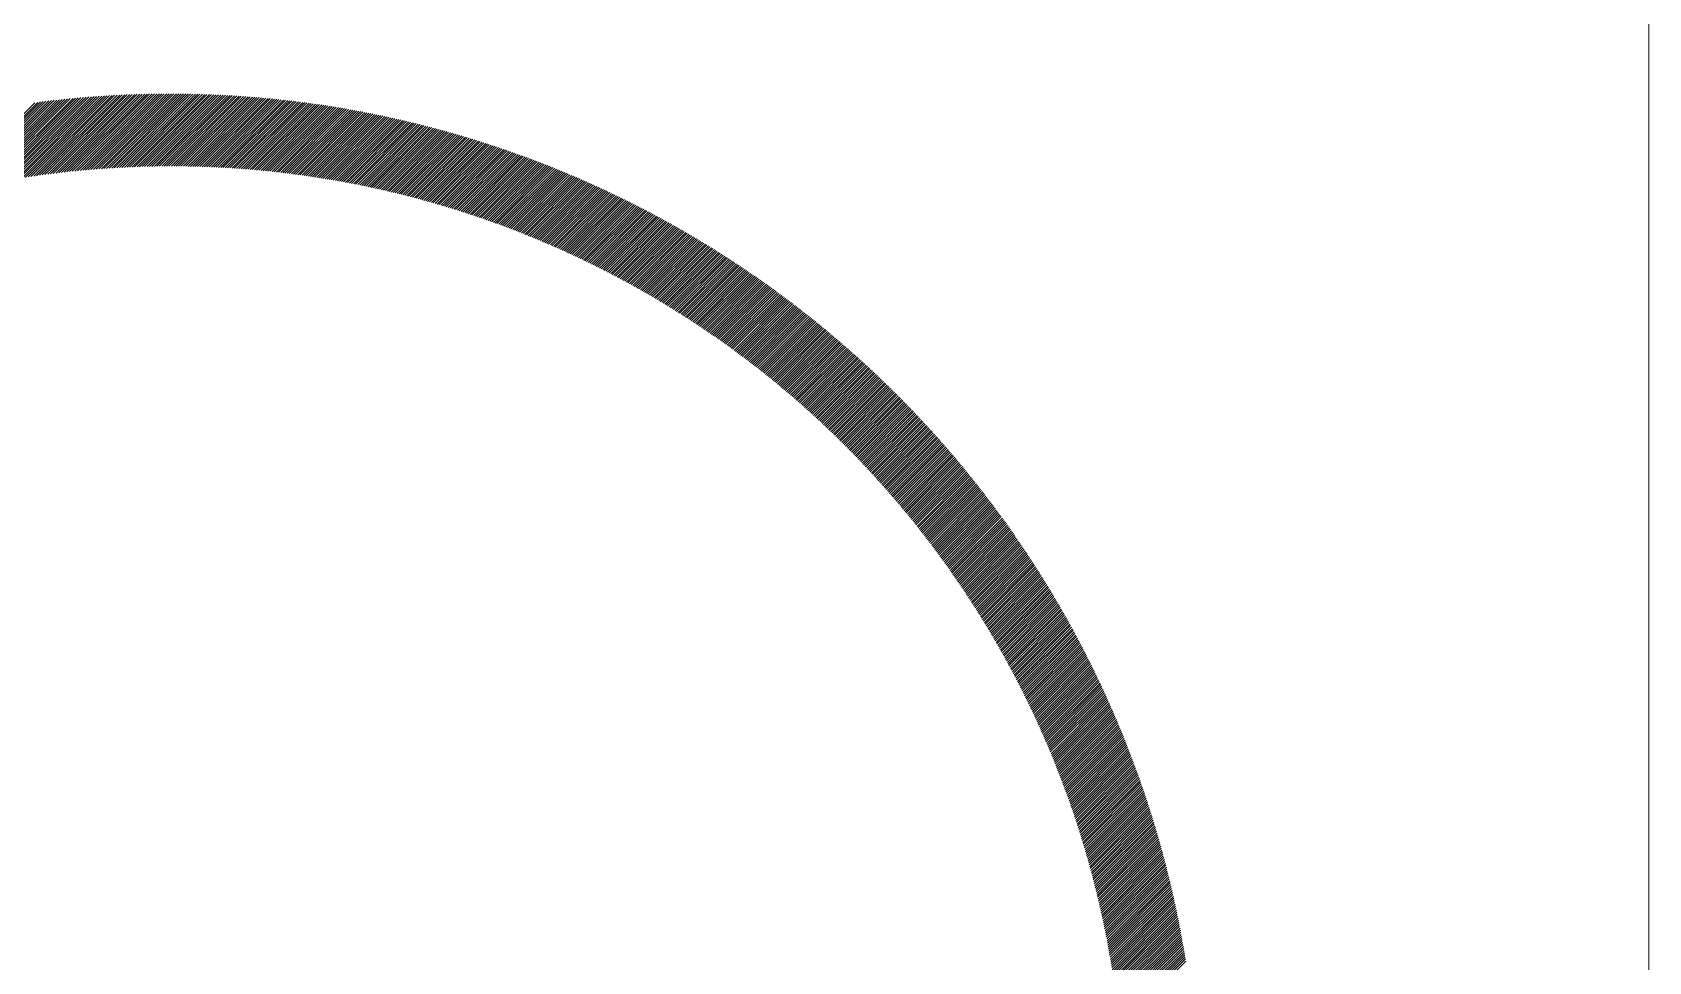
# Model space of a CAD drawing. Header units: inches. Extents: x -49881 to 95347, y -45374 to 27845.
# Drawn here: x 93874 to 94840, y 3030 to 3585 of the extents above; entities that cross this region are included whole.
import ezdxf

# ---------------------------------------------------------------- set-up
doc = ezdxf.new("R2010")
doc.units = ezdxf.units.IN
doc.header["$MEASUREMENT"] = 0
doc.layers.add('Layer 1', color=7, linetype='Continuous')
doc.layers.add('ONDOCS', color=7, linetype='Continuous', lineweight=0)

# ---------------------------------------------------------------- blocks, each defined once
blk = doc.blocks.new('Template Zicom')
at = {"layer": 'Layer 1', "color": 0, "lineweight": 5}
for points in [[(12.953, 759.249), (1079.14, 759.249), (1079.14, 12.953), (12.953, 12.953), (12.953, 759.249)], [(1079.14, 12.953), (1079.14, 301.618)]]:
    blk.add_lwpolyline(points, dxfattribs=at)
at = {"layer": 'ONDOCS', "color": 7, "linetype": 'Continuous', "lineweight": 0, "ltscale": 100}
for p, q in [((1054.737, 155.269), (1055.947, 156.479)), ((1054.779, 155.274), (1055.985, 156.481)), ((1054.821, 155.279), (1056.023, 156.482)), ((1054.862, 155.284), (1056.062, 156.483)), ((1054.904, 155.289), (1056.099, 156.484)), ((1054.946, 155.294), (1056.137, 156.486)), ((1054.987, 155.298), (1056.175, 156.486)), ((1055.028, 155.303), (1056.213, 156.487)), ((1055.069, 155.307), (1056.25, 156.488)), ((1055.11, 155.312), (1056.288, 156.489)), ((1055.151, 155.316), (1056.325, 156.489)), ((1055.192, 155.32), (1056.363, 156.49)), ((1055.233, 155.323), (1056.4, 156.49)), ((1055.273, 155.327), (1056.437, 156.491)), ((1055.314, 155.331), (1056.474, 156.491)), ((1055.354, 155.334), (1056.511, 156.491)), ((1055.394, 155.337), (1056.548, 156.491)), ((1055.434, 155.341), (1056.585, 156.491)), ((1055.474, 155.344), (1056.621, 156.491)), ((1055.513, 155.347), (1056.658, 156.491)), ((1055.553, 155.35), (1056.694, 156.491)), ((1055.593, 155.352), (1056.731, 156.49)), ((1055.632, 155.355), (1056.767, 156.49)), ((1055.671, 155.357), (1056.803, 156.489)), ((1055.71, 155.36), (1056.84, 156.489)), ((1055.75, 155.362), (1056.876, 156.488)), ((1055.788, 155.364), (1056.912, 156.487)), ((1055.827, 155.366), (1056.948, 156.487)), ((1055.866, 155.368), (1056.984, 156.486)), ((1055.905, 155.37), (1057.019, 156.485)), ((1055.943, 155.372), (1057.055, 156.484)), ((1055.982, 155.373), (1057.091, 156.482)), ((1056.02, 155.375), (1057.126, 156.481)), ((1056.058, 155.376), (1057.162, 156.48)), ((1056.096, 155.378), (1057.197, 156.479)), ((1053.11, 154.967), (1054.499, 156.355)), ((1053.159, 154.978), (1054.541, 156.36)), ((1053.207, 154.99), (1054.583, 156.366)), ((1053.255, 155.001), (1054.625, 156.371)), ((1053.303, 155.013), (1054.667, 156.376)), ((1053.351, 155.024), (1054.709, 156.381)), ((1053.399, 155.034), (1054.751, 156.386)), ((1053.446, 155.045), (1054.792, 156.391)), ((1053.493, 155.055), (1054.834, 156.396)), ((1053.54, 155.065), (1054.875, 156.4)), ((1053.587, 155.075), (1054.916, 156.405)), ((1053.633, 155.085), (1054.957, 156.409)), ((1053.679, 155.094), (1054.998, 156.413)), ((1053.725, 155.103), (1055.039, 156.417)), ((1053.771, 155.113), (1055.08, 156.421)), ((1053.817, 155.121), (1055.12, 156.425)), ((1053.862, 155.13), (1055.161, 156.428)), ((1053.908, 155.139), (1055.201, 156.432)), ((1053.953, 155.147), (1055.241, 156.435)), ((1053.998, 155.155), (1055.281, 156.439)), ((1054.043, 155.163), (1055.321, 156.442)), ((1054.087, 155.171), (1055.361, 156.445)), ((1054.132, 155.179), (1055.401, 156.448)), ((1054.176, 155.186), (1055.441, 156.451)), ((1054.22, 155.193), (1055.48, 156.454)), ((1054.264, 155.201), (1055.52, 156.457)), ((1054.308, 155.208), (1055.559, 156.459)), ((1054.351, 155.214), (1055.598, 156.462)), ((1054.395, 155.221), (1055.638, 156.464)), ((1054.438, 155.228), (1055.677, 156.466)), ((1054.481, 155.234), (1055.716, 156.468)), ((1054.524, 155.24), (1055.754, 156.47)), ((1054.567, 155.246), (1055.793, 156.472)), ((1054.61, 155.252), (1055.832, 156.474)), ((1054.652, 155.258), (1055.87, 156.476)), ((1054.694, 155.263), (1055.909, 156.478)), ((1056.134, 155.379), (1057.232, 156.477)), ((1056.172, 155.38), (1057.268, 156.476)), ((1056.21, 155.381), (1057.303, 156.474)), ((1056.248, 155.382), (1057.338, 156.472)), ((1056.285, 155.383), (1057.373, 156.47)), ((1056.323, 155.383), (1057.408, 156.469)), ((1056.36, 155.384), (1057.443, 156.467)), ((1056.397, 155.384), (1057.478, 156.465)), ((1056.434, 155.385), (1057.512, 156.463)), ((1056.472, 155.385), (1057.547, 156.46)), ((1056.509, 155.385), (1057.581, 156.458)), ((1056.545, 155.386), (1057.616, 156.456)), ((1056.582, 155.386), (1057.65, 156.454)), ((1056.619, 155.386), (1057.685, 156.451)), ((1056.656, 155.385), (1057.719, 156.449)), ((1056.692, 155.385), (1057.753, 156.446)), ((1056.729, 155.385), (1057.787, 156.444)), ((1056.765, 155.384), (1057.822, 156.441)), ((1056.801, 155.384), (1057.856, 156.438)), ((1056.837, 155.383), (1057.889, 156.435)), ((1056.874, 155.383), (1057.923, 156.432)), ((1056.91, 155.382), (1057.957, 156.429)), ((1056.945, 155.381), (1057.991, 156.426)), ((1056.981, 155.38), (1058.025, 156.423)), ((1057.017, 155.379), (1058.058, 156.42)), ((1057.053, 155.378), (1058.092, 156.417)), ((1057.088, 155.377), (1058.125, 156.413)), ((1057.124, 155.375), (1058.159, 156.41)), ((1057.159, 155.374), (1058.192, 156.407)), ((1057.195, 155.372), (1058.225, 156.403)), ((1057.23, 155.371), (1058.258, 156.4)), ((1057.265, 155.369), (1058.292, 156.396)), ((1057.3, 155.368), (1058.325, 156.392)), ((1057.335, 155.366), (1058.358, 156.388)), ((1057.37, 155.364), (1058.391, 156.385)), ((1057.405, 155.362), (1058.424, 156.381)), ((1057.44, 155.36), (1058.456, 156.377)), ((1057.474, 155.358), (1058.489, 156.373)), ((1057.509, 155.356), (1058.522, 156.369)), ((1057.543, 155.353), (1058.554, 156.365)), ((1057.578, 155.351), (1058.587, 156.36)), ((1057.612, 155.349), (1058.62, 156.356)), ((1057.646, 155.346), (1058.652, 156.352)), ((1057.681, 155.344), (1058.684, 156.347)), ((1057.715, 155.341), (1058.717, 156.343)), ((1057.749, 155.338), (1058.749, 156.338)), ((1057.783, 155.335), (1058.781, 156.334)), ((1057.817, 155.333), (1058.813, 156.329)), ((1057.851, 155.33), (1058.846, 156.325)), ((1057.884, 155.327), (1058.878, 156.32)), ((1057.918, 155.324), (1058.91, 156.315)), ((1057.952, 155.32), (1058.942, 156.31)), ((1057.985, 155.317), (1058.973, 156.305)), ((1058.019, 155.314), (1059.005, 156.3)), ((1058.052, 155.311), (1059.037, 156.295)), ((1058.086, 155.307), (1059.069, 156.29)), ((1058.119, 155.304), (1059.1, 156.285)), ((1058.152, 155.3), (1059.132, 156.28)), ((1058.185, 155.296), (1059.163, 156.275)), ((1058.218, 155.293), (1059.195, 156.269)), ((1058.251, 155.289), (1059.226, 156.264)), ((1058.284, 155.285), (1059.258, 156.259)), ((1058.317, 155.281), (1059.289, 156.253)), ((1058.35, 155.277), (1059.32, 156.247)), ((1058.383, 155.273), (1059.351, 156.242)), ((1058.415, 155.269), (1059.383, 156.236)), ((1058.448, 155.265), (1059.414, 156.231)), ((1058.48, 155.261), (1059.445, 156.225)), ((1058.513, 155.256), (1059.476, 156.219)), ((1058.545, 155.252), (1059.506, 156.213)), ((1058.578, 155.247), (1059.537, 156.207)), ((1058.61, 155.243), (1059.568, 156.201)), ((1058.642, 155.238), (1059.599, 156.195)), ((1058.674, 155.234), (1059.63, 156.189)), ((1058.706, 155.229), (1059.66, 156.183)), ((1058.738, 155.224), (1059.691, 156.177)), ((1058.77, 155.219), (1059.721, 156.171)), ((1058.802, 155.214), (1059.752, 156.164)), ((1058.834, 155.209), (1059.782, 156.158)), ((1058.866, 155.204), (1059.813, 156.152)), ((1058.897, 155.199), (1059.843, 156.145)), ((1058.929, 155.194), (1059.873, 156.139)), ((1058.961, 155.189), (1059.904, 156.132)), ((1058.992, 155.184), (1059.934, 156.125)), ((1059.024, 155.178), (1059.964, 156.119)), ((1059.055, 155.173), (1059.994, 156.112)), ((1059.086, 155.168), (1060.024, 156.105)), ((1059.118, 155.162), (1060.054, 156.099)), ((1059.149, 155.156), (1060.084, 156.092)), ((1059.18, 155.151), (1060.114, 156.085)), ((1059.211, 155.145), (1060.144, 156.078)), ((1059.242, 155.139), (1060.173, 156.071)), ((1059.273, 155.134), (1060.203, 156.064)), ((1059.304, 155.128), (1060.233, 156.057)), ((1059.335, 155.122), (1060.262, 156.049)), ((1059.366, 155.116), (1060.292, 156.042)), ((1059.396, 155.11), (1060.322, 156.035)), ((1059.427, 155.104), (1060.351, 156.028)), ((1059.458, 155.098), (1060.381, 156.02)), ((1059.488, 155.091), (1060.41, 156.013)), ((1059.519, 155.085), (1060.439, 156.006)), ((1059.549, 155.079), (1060.469, 155.998)), ((1059.58, 155.072), (1060.498, 155.991)), ((1059.61, 155.066), (1060.527, 155.983)), ((1059.64, 155.059), (1060.556, 155.975)), ((1059.67, 155.053), (1060.585, 155.968)), ((1059.701, 155.046), (1060.614, 155.96)), ((1059.731, 155.04), (1060.643, 155.952)), ((1059.761, 155.033), (1060.672, 155.944)), ((1059.791, 155.026), (1060.701, 155.936)), ((1059.821, 155.019), (1060.73, 155.929)), ((1059.851, 155.012), (1060.759, 155.921)), ((1059.881, 155.005), (1060.788, 155.913)), ((1059.91, 154.999), (1060.816, 155.904)), ((1059.94, 154.991), (1060.845, 155.896)), ((1059.97, 154.984), (1060.874, 155.888)), ((1059.999, 154.977), (1060.902, 155.88)), ((1060.029, 154.97), (1060.931, 155.872)), ((1060.059, 154.963), (1060.959, 155.864)), ((1060.088, 154.956), (1060.988, 155.855)), ((1060.118, 154.948), (1061.016, 155.847)), ((1060.147, 154.941), (1061.045, 155.838)), ((1060.176, 154.933), (1061.073, 155.83)), ((1060.205, 154.926), (1061.101, 155.821)), ((1060.235, 154.918), (1061.129, 155.813)), ((1060.264, 154.911), (1061.158, 155.804)), ((1060.293, 154.903), (1061.186, 155.796)), ((1060.322, 154.895), (1061.214, 155.787)), ((1060.351, 154.887), (1061.242, 155.778)), ((1060.38, 154.88), (1061.27, 155.769)), ((1060.409, 154.872), (1061.298, 155.761)), ((1060.438, 154.864), (1061.326, 155.752)), ((1060.467, 154.856), (1061.354, 155.743)), ((1060.495, 154.848), (1061.382, 155.734)), ((1060.524, 154.84), (1061.409, 155.725)), ((1060.553, 154.832), (1061.437, 155.716)), ((1060.581, 154.824), (1061.465, 155.707)), ((1060.61, 154.815), (1061.492, 155.698)), ((1060.639, 154.807), (1061.52, 155.689)), ((1060.667, 154.799), (1061.548, 155.679)), ((1060.695, 154.79), (1061.575, 155.67)), ((1060.724, 154.782), (1061.603, 155.661)), ((1060.752, 154.774), (1061.63, 155.652)), ((1060.78, 154.765), (1061.658, 155.642)), ((1060.809, 154.757), (1061.685, 155.633)), ((1060.837, 154.748), (1061.712, 155.623)), ((1060.865, 154.739), (1061.74, 155.614)), ((1060.893, 154.731), (1061.767, 155.604)), ((1060.921, 154.722), (1061.794, 155.595)), ((1060.949, 154.713), (1061.821, 155.585)), ((1060.977, 154.704), (1061.848, 155.575)), ((1061.005, 154.695), (1061.875, 155.566)), ((1061.033, 154.686), (1061.902, 155.556)), ((1061.061, 154.677), (1061.929, 155.546)), ((1061.088, 154.668), (1061.956, 155.536)), ((1061.116, 154.659), (1061.983, 155.526)), ((1061.144, 154.65), (1062.01, 155.517)), ((1061.171, 154.641), (1062.037, 155.507)), ((1061.199, 154.632), (1062.064, 155.497)), ((1061.226, 154.623), (1062.09, 155.487)), ((1061.254, 154.613), (1062.117, 155.476)), ((1061.281, 154.604), (1062.144, 155.466)), ((1061.309, 154.595), (1062.17, 155.456)), ((1061.336, 154.585), (1062.197, 155.446)), ((1061.363, 154.576), (1062.224, 155.436)), ((1061.391, 154.566), (1062.25, 155.426)), ((1061.418, 154.557), (1062.277, 155.415)), ((1061.445, 154.547), (1062.303, 155.405)), ((1061.472, 154.537), (1062.329, 155.394)), ((1061.499, 154.528), (1062.356, 155.384)), ((1061.526, 154.518), (1062.382, 155.374)), ((1061.553, 154.508), (1062.408, 155.363)), ((1061.58, 154.498), (1062.435, 155.353)), ((1061.607, 154.488), (1062.461, 155.342)), ((1061.634, 154.478), (1062.487, 155.331)), ((1061.661, 154.468), (1062.513, 155.321)), ((1061.688, 154.458), (1062.539, 155.31)), ((1061.714, 154.448), (1062.565, 155.299)), ((1061.741, 154.438), (1062.591, 155.288)), ((1061.768, 154.428), (1062.617, 155.278)), ((1061.794, 154.418), (1062.643, 155.267)), ((1061.821, 154.408), (1062.669, 155.256)), ((1061.847, 154.397), (1062.695, 155.245)), ((1061.874, 154.387), (1062.721, 155.234)), ((1061.9, 154.377), (1062.746, 155.223)), ((1061.927, 154.366), (1062.772, 155.212)), ((1061.953, 154.356), (1062.798, 155.201)), ((1061.979, 154.345), (1062.823, 155.19)), ((1062.005, 154.335), (1062.849, 155.178)), ((1062.032, 154.324), (1062.875, 155.167)), ((1062.058, 154.314), (1062.9, 155.156)), ((1062.084, 154.303), (1062.926, 155.145)), ((1062.11, 154.292), (1062.951, 155.133)), ((1062.136, 154.282), (1062.977, 155.122)), ((1062.162, 154.271), (1063.002, 155.111)), ((1062.188, 154.26), (1063.027, 155.099)), ((1062.214, 154.249), (1063.053, 155.088)), ((1062.24, 154.238), (1063.078, 155.076)), ((1062.266, 154.227), (1063.103, 155.065)), ((1062.291, 154.216), (1063.128, 155.053)), ((1062.317, 154.205), (1063.154, 155.042)), ((1062.343, 154.194), (1063.179, 155.03)), ((1062.369, 154.183), (1063.204, 155.018)), ((1062.394, 154.172), (1063.229, 155.007)), ((1062.42, 154.161), (1063.254, 154.995)), ((1062.445, 154.149), (1063.279, 154.983)), ((1062.471, 154.138), (1063.304, 154.971)), ((1062.496, 154.127), (1063.329, 154.959)), ((1062.522, 154.116), (1063.354, 154.947)), ((1062.547, 154.104), (1063.379, 154.935)), ((1062.573, 154.093), (1063.403, 154.923)), ((1062.598, 154.081), (1063.428, 154.911)), ((1062.623, 154.07), (1063.453, 154.899)), ((1062.648, 154.058), (1063.478, 154.887)), ((1062.674, 154.047), (1063.502, 154.875)), ((1062.699, 154.035), (1063.527, 154.863)), ((1062.724, 154.023), (1063.551, 154.851)), ((1062.749, 154.012), (1063.576, 154.839)), ((1062.774, 154), (1063.6, 154.826)), ((1062.799, 153.988), (1063.625, 154.814)), ((1062.824, 153.976), (1063.649, 154.802)), ((1062.849, 153.964), (1063.674, 154.789)), ((1062.874, 153.952), (1063.698, 154.777)), ((1062.898, 153.94), (1063.723, 154.764)), ((1062.923, 153.928), (1063.747, 154.752)), ((1062.948, 153.916), (1063.771, 154.739)), ((1062.973, 153.904), (1063.795, 154.727)), ((1062.997, 153.892), (1063.82, 154.714)), ((1063.022, 153.88), (1063.844, 154.702)), ((1063.047, 153.868), (1063.868, 154.689)), ((1063.071, 153.856), (1063.892, 154.676)), ((1063.096, 153.843), (1063.916, 154.664)), ((1063.12, 153.831), (1063.94, 154.651)), ((1063.145, 153.819), (1063.964, 154.638)), ((1063.169, 153.806), (1063.988, 154.625)), ((1063.193, 153.794), (1064.012, 154.612)), ((1063.218, 153.781), (1064.036, 154.6)), ((1063.242, 153.769), (1064.06, 154.587)), ((1063.266, 153.756), (1064.083, 154.574)), ((1063.291, 153.744), (1064.107, 154.561)), ((1063.315, 153.731), (1064.131, 154.548)), ((1063.339, 153.719), (1064.155, 154.535)), ((1063.363, 153.706), (1064.178, 154.521)), ((1063.387, 153.693), (1064.202, 154.508)), ((1063.411, 153.681), (1064.226, 154.495)), ((1063.435, 153.668), (1064.249, 154.482)), ((1063.459, 153.655), (1064.273, 154.469)), ((1063.483, 153.642), (1064.296, 154.455)), ((1063.507, 153.629), (1064.32, 154.442)), ((1063.531, 153.616), (1064.343, 154.429)), ((1063.554, 153.603), (1064.367, 154.415)), ((1063.578, 153.59), (1064.39, 154.402)), ((1063.602, 153.577), (1064.413, 154.389)), ((1063.626, 153.564), (1064.437, 154.375)), ((1063.649, 153.551), (1064.46, 154.362)), ((1063.673, 153.538), (1064.483, 154.348)), ((1063.696, 153.525), (1064.506, 154.334)), ((1063.72, 153.511), (1064.529, 154.321)), ((1063.743, 153.498), (1064.553, 154.307)), ((1063.767, 153.485), (1064.576, 154.293)), ((1063.79, 153.471), (1064.599, 154.28)), ((1063.814, 153.458), (1064.622, 154.266)), ((1063.837, 153.445), (1064.645, 154.252)), ((1063.86, 153.431), (1064.668, 154.238)), ((1063.884, 153.418), (1064.691, 154.225)), ((1063.907, 153.404), (1064.714, 154.211)), ((1063.93, 153.39), (1064.737, 154.197)), ((1063.953, 153.377), (1064.759, 154.183)), ((1063.977, 153.363), (1064.782, 154.169)), ((1064, 153.35), (1064.805, 154.155)), ((1064.023, 153.336), (1064.828, 154.141)), ((1064.046, 153.322), (1064.85, 154.127)), ((1064.069, 153.308), (1064.873, 154.113)), ((1064.092, 153.294), (1064.896, 154.098)), ((1064.115, 153.281), (1064.918, 154.084)), ((1064.138, 153.267), (1064.941, 154.07)), ((1064.16, 153.253), (1064.963, 154.056)), ((1064.183, 153.239), (1064.986, 154.042)), ((1064.206, 153.225), (1065.008, 154.027)), ((1064.229, 153.211), (1065.031, 154.013)), ((1064.251, 153.197), (1065.053, 153.998)), ((1064.274, 153.183), (1065.076, 153.984)), ((1064.297, 153.168), (1065.098, 153.97)), ((1064.319, 153.154), (1065.12, 153.955)), ((1064.342, 153.14), (1065.143, 153.941)), ((1064.364, 153.126), (1065.165, 153.926)), ((1064.387, 153.112), (1065.187, 153.912)), ((1064.409, 153.097), (1065.209, 153.897)), ((1064.432, 153.083), (1065.231, 153.882)), ((1064.454, 153.068), (1065.253, 153.868)), ((1064.477, 153.054), (1065.276, 153.853)), ((1064.499, 153.04), (1065.298, 153.838)), ((1064.521, 153.025), (1065.32, 153.823)), ((1064.543, 153.011), (1065.342, 153.809)), ((1064.566, 152.996), (1065.364, 153.794)), ((1064.588, 152.981), (1065.385, 153.779)), ((1064.61, 152.967), (1065.407, 153.764)), ((1064.632, 152.952), (1065.429, 153.749)), ((1064.654, 152.937), (1065.451, 153.734)), ((1064.676, 152.923), (1065.473, 153.719)), ((1064.698, 152.908), (1065.495, 153.704)), ((1064.72, 152.893), (1065.516, 153.689)), ((1064.742, 152.878), (1065.538, 153.674)), ((1064.764, 152.863), (1065.56, 153.659)), ((1064.786, 152.848), (1065.581, 153.644)), ((1064.808, 152.833), (1065.603, 153.629)), ((1064.83, 152.818), (1065.624, 153.613)), ((1064.851, 152.803), (1065.646, 153.598)), ((1064.873, 152.788), (1065.668, 153.583)), ((1064.895, 152.773), (1065.689, 153.568)), ((1064.916, 152.758), (1065.71, 153.552)), ((1064.938, 152.743), (1065.732, 153.537)), ((1064.96, 152.728), (1065.753, 153.521)), ((1064.981, 152.713), (1065.775, 153.506)), ((1065.003, 152.697), (1065.796, 153.491)), ((1065.024, 152.682), (1065.817, 153.475)), ((1065.046, 152.667), (1065.838, 153.459)), ((1065.067, 152.651), (1065.86, 153.444)), ((1065.088, 152.636), (1065.881, 153.428)), ((1065.11, 152.621), (1065.902, 153.413)), ((1065.131, 152.605), (1065.923, 153.397)), ((1065.152, 152.59), (1065.944, 153.381)), ((1065.174, 152.574), (1065.965, 153.366)), ((1065.195, 152.558), (1065.986, 153.35)), ((1065.216, 152.543), (1066.007, 153.334)), ((1065.237, 152.527), (1066.028, 153.318)), ((1065.258, 152.512), (1066.049, 153.302)), ((1065.279, 152.496), (1066.07, 153.287)), ((1065.3, 152.48), (1066.091, 153.271)), ((1065.321, 152.464), (1066.112, 153.255)), ((1065.342, 152.449), (1066.133, 153.239)), ((1065.363, 152.433), (1066.153, 153.223)), ((1065.384, 152.417), (1066.174, 153.207)), ((1065.405, 152.401), (1066.195, 153.191)), ((1065.426, 152.385), (1066.216, 153.175)), ((1065.447, 152.369), (1066.236, 153.158)), ((1065.468, 152.353), (1066.257, 153.142)), ((1065.488, 152.337), (1066.277, 153.126)), ((1065.509, 152.321), (1066.298, 153.11)), ((1065.53, 152.305), (1066.319, 153.094)), ((1065.55, 152.289), (1066.339, 153.077)), ((1065.571, 152.272), (1066.36, 153.061)), ((1065.592, 152.256), (1066.38, 153.045)), ((1065.612, 152.24), (1066.4, 153.028)), ((1065.633, 152.224), (1066.421, 153.012)), ((1065.653, 152.207), (1066.441, 152.995)), ((1065.673, 152.191), (1066.461, 152.979)), ((1065.694, 152.175), (1066.482, 152.963)), ((1065.714, 152.158), (1066.502, 152.946)), ((1065.735, 152.142), (1066.522, 152.929)), ((1065.755, 152.125), (1066.542, 152.913)), ((1065.775, 152.109), (1066.563, 152.896)), ((1065.795, 152.092), (1066.583, 152.88)), ((1065.816, 152.076), (1066.603, 152.863)), ((1065.836, 152.059), (1066.623, 152.846)), ((1065.856, 152.042), (1066.643, 152.829)), ((1065.876, 152.026), (1066.663, 152.813)), ((1065.896, 152.009), (1066.683, 152.796)), ((1065.916, 151.992), (1066.703, 152.779)), ((1065.936, 151.976), (1066.723, 152.762)), ((1065.956, 151.959), (1066.743, 152.745)), ((1065.976, 151.942), (1066.762, 152.728)), ((1065.996, 151.925), (1066.782, 152.711)), ((1066.016, 151.908), (1066.802, 152.694)), ((1066.036, 151.891), (1066.822, 152.677)), ((1066.055, 151.874), (1066.842, 152.66)), ((1066.075, 151.857), (1066.861, 152.643)), ((1066.095, 151.84), (1066.881, 152.626)), ((1066.115, 151.823), (1066.901, 152.609)), ((1066.134, 151.806), (1066.92, 152.592)), ((1066.154, 151.789), (1066.94, 152.575)), ((1066.174, 151.772), (1066.959, 152.557)), ((1066.193, 151.754), (1066.979, 152.54)), ((1066.213, 151.737), (1066.998, 152.523)), ((1066.232, 151.72), (1067.018, 152.505)), ((1066.252, 151.703), (1067.037, 152.488)), ((1066.271, 151.685), (1067.057, 152.471)), ((1066.291, 151.668), (1067.076, 152.453)), ((1066.31, 151.65), (1067.095, 152.436)), ((1066.329, 151.633), (1067.115, 152.418)), ((1066.349, 151.616), (1067.134, 152.401)), ((1066.368, 151.598), (1067.153, 152.383)), ((1066.387, 151.58), (1067.172, 152.366)), ((1066.406, 151.563), (1067.191, 152.348)), ((1066.426, 151.545), (1067.211, 152.33)), ((1066.445, 151.528), (1067.23, 152.313)), ((1066.464, 151.51), (1067.249, 152.295)), ((1066.483, 151.492), (1067.268, 152.277)), ((1066.502, 151.475), (1067.287, 152.26)), ((1066.521, 151.457), (1067.306, 152.242)), ((1066.54, 151.439), (1067.325, 152.224)), ((1066.559, 151.421), (1067.344, 152.206)), ((1066.578, 151.403), (1067.363, 152.188)), ((1066.597, 151.385), (1067.382, 152.17)), ((1066.615, 151.367), (1067.4, 152.152)), ((1066.634, 151.349), (1067.419, 152.134)), ((1066.653, 151.331), (1067.438, 152.116)), ((1066.672, 151.313), (1067.457, 152.098)), ((1066.691, 151.295), (1067.476, 152.08)), ((1066.709, 151.277), (1067.494, 152.062)), ((1066.728, 151.259), (1067.513, 152.044)), ((1066.747, 151.241), (1067.531, 152.026)), ((1066.765, 151.223), (1067.55, 152.008)), ((1066.784, 151.205), (1067.569, 151.99)), ((1066.802, 151.186), (1067.587, 151.971)), ((1066.821, 151.168), (1067.606, 151.953)), ((1066.839, 151.15), (1067.624, 151.935)), ((1066.858, 151.131), (1067.643, 151.916)), ((1066.876, 151.113), (1067.661, 151.898)), ((1066.894, 151.094), (1067.679, 151.88)), ((1066.913, 151.076), (1067.698, 151.861)), ((1066.931, 151.057), (1067.716, 151.843)), ((1066.949, 151.039), (1067.734, 151.824)), ((1066.967, 151.02), (1067.753, 151.806)), ((1066.986, 151.002), (1067.771, 151.787)), ((1067.004, 150.983), (1067.789, 151.769)), ((1067.022, 150.965), (1067.807, 151.75)), ((1067.04, 150.946), (1067.825, 151.731)), ((1067.058, 150.927), (1067.844, 151.713)), ((1067.076, 150.908), (1067.862, 151.694)), ((1067.094, 150.89), (1067.88, 151.675)), ((1067.112, 150.871), (1067.898, 151.656)), ((1067.13, 150.852), (1067.916, 151.638)), ((1067.148, 150.833), (1067.934, 151.619)), ((1067.166, 150.814), (1067.952, 151.6)), ((1067.183, 150.795), (1067.969, 151.581)), ((1067.201, 150.776), (1067.987, 151.562)), ((1067.219, 150.757), (1068.005, 151.543)), ((1067.237, 150.738), (1068.023, 151.524)), ((1067.254, 150.719), (1068.041, 151.505)), ((1067.272, 150.7), (1068.058, 151.486)), ((1067.29, 150.681), (1068.076, 151.467)), ((1067.307, 150.662), (1068.094, 151.448)), ((1067.325, 150.642), (1068.112, 151.429)), ((1067.342, 150.623), (1068.129, 151.41)), ((1067.36, 150.604), (1068.147, 151.391)), ((1067.377, 150.584), (1068.164, 151.371)), ((1067.395, 150.565), (1068.182, 151.352)), ((1067.412, 150.546), (1068.199, 151.333)), ((1067.43, 150.526), (1068.217, 151.314)), ((1067.447, 150.507), (1068.234, 151.294)), ((1067.464, 150.487), (1068.252, 151.275)), ((1067.482, 150.468), (1068.269, 151.255)), ((1067.499, 150.448), (1068.286, 151.236)), ((1067.516, 150.429), (1068.304, 151.216)), ((1067.533, 150.409), (1068.321, 151.197)), ((1067.55, 150.389), (1068.338, 151.177)), ((1067.567, 150.37), (1068.355, 151.158)), ((1067.584, 150.35), (1068.373, 151.138)), ((1067.601, 150.33), (1068.39, 151.119)), ((1067.618, 150.311), (1068.407, 151.099)), ((1067.635, 150.291), (1068.424, 151.079)), ((1067.652, 150.271), (1068.441, 151.06)), ((1067.669, 150.251), (1068.458, 151.04)), ((1067.686, 150.231), (1068.475, 151.02)), ((1067.703, 150.211), (1068.492, 151)), ((1067.72, 150.191), (1068.509, 150.981)), ((1067.737, 150.171), (1068.526, 150.961)), ((1067.753, 150.151), (1068.543, 150.941)), ((1067.77, 150.131), (1068.56, 150.921)), ((1067.787, 150.111), (1068.577, 150.901)), ((1067.803, 150.091), (1068.593, 150.881)), ((1067.82, 150.071), (1068.61, 150.861)), ((1067.836, 150.05), (1068.627, 150.841)), ((1067.853, 150.03), (1068.644, 150.821)), ((1067.87, 150.01), (1068.66, 150.801)), ((1067.886, 149.99), (1068.677, 150.78)), ((1067.902, 149.969), (1068.694, 150.76)), ((1067.919, 149.949), (1068.71, 150.74)), ((1067.935, 149.928), (1068.727, 150.72)), ((1067.952, 149.908), (1068.743, 150.7)), ((1067.968, 149.887), (1068.76, 150.679)), ((1067.984, 149.867), (1068.776, 150.659)), ((1068, 149.846), (1068.793, 150.639)), ((1068.017, 149.826), (1068.809, 150.618)), ((1068.033, 149.805), (1068.825, 150.598)), ((1068.049, 149.785), (1068.842, 150.577)), ((1068.065, 149.764), (1068.858, 150.557)), ((1068.081, 149.743), (1068.874, 150.536)), ((1068.097, 149.722), (1068.89, 150.516)), ((1068.113, 149.702), (1068.907, 150.495)), ((1068.129, 149.681), (1068.923, 150.475)), ((1068.145, 149.66), (1068.939, 150.454)), ((1068.161, 149.639), (1068.955, 150.433)), ((1068.177, 149.618), (1068.971, 150.413)), ((1068.193, 149.597), (1068.987, 150.392)), ((1068.208, 149.576), (1069.003, 150.371)), ((1068.224, 149.555), (1069.019, 150.35)), ((1068.24, 149.534), (1069.035, 150.329)), ((1068.256, 149.513), (1069.051, 150.309)), ((1068.271, 149.492), (1069.067, 150.288)), ((1068.287, 149.471), (1069.083, 150.267)), ((1068.302, 149.45), (1069.099, 150.246)), ((1068.318, 149.428), (1069.115, 150.225)), ((1068.334, 149.407), (1069.13, 150.204)), ((1068.349, 149.386), (1069.146, 150.183)), ((1068.364, 149.364), (1069.162, 150.162)), ((1068.38, 149.343), (1069.177, 150.141)), ((1068.395, 149.322), (1069.193, 150.12)), ((1068.411, 149.3), (1069.209, 150.098)), ((1068.426, 149.279), (1069.224, 150.077)), ((1068.441, 149.257), (1069.24, 150.056)), ((1068.457, 149.236), (1069.255, 150.035)), ((1068.472, 149.214), (1069.271, 150.013)), ((1068.487, 149.193), (1069.286, 149.992)), ((1068.502, 149.171), (1069.302, 149.971)), ((1068.517, 149.149), (1069.317, 149.949)), ((1068.532, 149.128), (1069.332, 149.928)), ((1068.547, 149.106), (1069.348, 149.906)), ((1068.562, 149.084), (1069.363, 149.885)), ((1068.577, 149.062), (1069.378, 149.863)), ((1068.592, 149.04), (1069.394, 149.842)), ((1068.607, 149.019), (1069.409, 149.82)), ((1068.622, 148.997), (1069.424, 149.799)), ((1068.637, 148.975), (1069.439, 149.777)), ((1068.652, 148.953), (1069.454, 149.755)), ((1068.666, 148.931), (1069.469, 149.734)), ((1068.681, 148.909), (1069.484, 149.712)), ((1068.696, 148.887), (1069.499, 149.69)), ((1068.711, 148.865), (1069.514, 149.668)), ((1068.725, 148.842), (1069.529, 149.646)), ((1068.74, 148.82), (1069.544, 149.625)), ((1068.754, 148.798), (1069.559, 149.603)), ((1068.769, 148.776), (1069.574, 149.581)), ((1068.783, 148.753), (1069.589, 149.559)), ((1068.798, 148.731), (1069.603, 149.537)), ((1068.812, 148.709), (1069.618, 149.515)), ((1068.827, 148.686), (1069.633, 149.493)), ((1068.841, 148.664), (1069.648, 149.471)), ((1068.855, 148.641), (1069.662, 149.448)), ((1068.87, 148.619), (1069.677, 149.426)), ((1068.884, 148.596), (1069.691, 149.404)), ((1068.898, 148.574), (1069.706, 149.382)), ((1068.912, 148.551), (1069.721, 149.36)), ((1068.926, 148.529), (1069.735, 149.337)), ((1068.94, 148.506), (1069.75, 149.315)), ((1068.954, 148.483), (1069.764, 149.293)), ((1068.968, 148.46), (1069.778, 149.27)), ((1068.982, 148.438), (1069.793, 149.248)), ((1068.996, 148.415), (1069.807, 149.225)), ((1069.01, 148.392), (1069.821, 149.203)), ((1069.024, 148.369), (1069.836, 149.18)), ((1069.038, 148.346), (1069.85, 149.158)), ((1069.052, 148.323), (1069.864, 149.135)), ((1069.066, 148.3), (1069.878, 149.113)), ((1069.079, 148.277), (1069.892, 149.09)), ((1069.093, 148.254), (1069.906, 149.067)), ((1069.107, 148.231), (1069.921, 149.045)), ((1069.12, 148.208), (1069.935, 149.022)), ((1069.134, 148.184), (1069.949, 148.999)), ((1069.148, 148.161), (1069.963, 148.976)), ((1069.161, 148.138), (1069.976, 148.953)), ((1069.175, 148.115), (1069.99, 148.93)), ((1069.188, 148.091), (1070.004, 148.908)), ((1069.201, 148.068), (1070.018, 148.885)), ((1069.215, 148.045), (1070.032, 148.862)), ((1069.228, 148.021), (1070.046, 148.839)), ((1069.241, 147.998), (1070.059, 148.816)), ((1069.255, 147.974), (1070.073, 148.792)), ((1069.268, 147.951), (1070.087, 148.769)), ((1069.281, 147.927), (1070.1, 148.746)), ((1069.294, 147.903), (1070.114, 148.723)), ((1069.307, 147.88), (1070.128, 148.7)), ((1069.321, 147.856), (1070.141, 148.677)), ((1069.334, 147.832), (1070.155, 148.653)), ((1069.347, 147.809), (1070.168, 148.63)), ((1069.36, 147.785), (1070.181, 148.607)), ((1069.372, 147.761), (1070.195, 148.583)), ((1069.385, 147.737), (1070.208, 148.56)), ((1069.398, 147.713), (1070.222, 148.536)), ((1069.411, 147.689), (1070.235, 148.513)), ((1069.424, 147.665), (1070.248, 148.489)), ((1069.437, 147.641), (1070.261, 148.466)), ((1069.449, 147.617), (1070.275, 148.442)), ((1069.462, 147.593), (1070.288, 148.419)), ((1069.475, 147.569), (1070.301, 148.395)), ((1069.487, 147.545), (1070.314, 148.371)), ((1069.5, 147.52), (1070.327, 148.347)), ((1069.512, 147.496), (1070.34, 148.324)), ((1069.525, 147.472), (1070.353, 148.3)), ((1069.537, 147.447), (1070.366, 148.276)), ((1069.55, 147.423), (1070.379, 148.252)), ((1069.562, 147.399), (1070.392, 148.228)), ((1069.574, 147.374), (1070.405, 148.204)), ((1069.587, 147.35), (1070.417, 148.18)), ((1069.599, 147.325), (1070.43, 148.156)), ((1069.611, 147.301), (1070.443, 148.132)), ((1069.623, 147.276), (1070.456, 148.108)), ((1069.635, 147.251), (1070.468, 148.084)), ((1069.647, 147.227), (1070.481, 148.06)), ((1069.66, 147.202), (1070.494, 148.036)), ((1069.672, 147.177), (1070.506, 148.012)), ((1069.684, 147.152), (1070.519, 147.987)), ((1069.695, 147.127), (1070.531, 147.963)), ((1069.707, 147.103), (1070.544, 147.939)), ((1069.719, 147.078), (1070.556, 147.914)), ((1069.731, 147.053), (1070.568, 147.89)), ((1069.743, 147.028), (1070.581, 147.866)), ((1069.755, 147.003), (1070.593, 147.841)), ((1069.766, 146.978), (1070.605, 147.817)), ((1069.778, 146.953), (1070.618, 147.792)), ((1069.79, 146.927), (1070.63, 147.768)), ((1069.801, 146.902), (1070.642, 147.743)), ((1069.813, 146.877), (1070.654, 147.718)), ((1069.824, 146.852), (1070.666, 147.694)), ((1069.836, 146.826), (1070.678, 147.669)), ((1069.847, 146.801), (1070.69, 147.644)), ((1069.859, 146.776), (1070.702, 147.619)), ((1069.87, 146.75), (1070.714, 147.595)), ((1069.881, 146.725), (1070.726, 147.57)), ((1069.892, 146.699), (1070.738, 147.545)), ((1069.904, 146.674), (1070.75, 147.52)), ((1069.915, 146.648), (1070.762, 147.495)), ((1069.926, 146.622), (1070.774, 147.47)), ((1069.937, 146.597), (1070.785, 147.445)), ((1069.948, 146.571), (1070.797, 147.42)), ((1069.959, 146.545), (1070.809, 147.395)), ((1069.97, 146.519), (1070.82, 147.37)), ((1069.981, 146.494), (1070.832, 147.344)), ((1069.992, 146.468), (1070.844, 147.319)), ((1070.003, 146.442), (1070.855, 147.294)), ((1070.014, 146.416), (1070.867, 147.269)), ((1070.024, 146.39), (1070.878, 147.243)), ((1070.035, 146.364), (1070.889, 147.218)), ((1070.046, 146.338), (1070.901, 147.192)), ((1070.056, 146.311), (1070.912, 147.167)), ((1070.067, 146.285), (1070.923, 147.142)), ((1070.078, 146.259), (1070.935, 147.116)), ((1070.088, 146.233), (1070.946, 147.09)), ((1070.099, 146.206), (1070.957, 147.065)), ((1070.109, 146.18), (1070.968, 147.039)), ((1070.119, 146.154), (1070.979, 147.014)), ((1070.13, 146.127), (1070.99, 146.988)), ((1070.14, 146.101), (1071.001, 146.962)), ((1070.15, 146.074), (1071.012, 146.936)), ((1070.161, 146.048), (1071.023, 146.911)), ((1070.171, 146.021), (1071.034, 146.885)), ((1070.181, 145.994), (1071.045, 146.859)), ((1070.191, 145.968), (1071.056, 146.833)), ((1070.201, 145.941), (1071.067, 146.807)), ((1070.211, 145.914), (1071.078, 146.781)), ((1070.221, 145.887), (1071.088, 146.755)), ((1070.231, 145.861), (1071.099, 146.729)), ((1070.241, 145.834), (1071.11, 146.703)), ((1070.251, 145.807), (1071.12, 146.676)), ((1070.26, 145.78), (1071.131, 146.65)), ((1070.27, 145.753), (1071.141, 146.624)), ((1070.28, 145.726), (1071.152, 146.598)), ((1070.29, 145.698), (1071.162, 146.571)), ((1070.299, 145.671), (1071.173, 146.545)), ((1070.309, 145.644), (1071.183, 146.519)), ((1070.318, 145.617), (1071.193, 146.492)), ((1070.328, 145.589), (1071.204, 146.466)), ((1070.337, 145.562), (1071.214, 146.439)), ((1070.346, 145.535), (1071.224, 146.412)), ((1070.356, 145.507), (1071.234, 146.386)), ((1070.365, 145.48), (1071.245, 146.359)), ((1070.374, 145.452), (1071.255, 146.333)), ((1070.384, 145.425), (1071.265, 146.306)), ((1070.393, 145.397), (1071.275, 146.279)), ((1070.402, 145.369), (1071.285, 146.252)), ((1070.411, 145.342), (1071.295, 146.225)), ((1070.42, 145.314), (1071.305, 146.199)), ((1070.429, 145.286), (1071.314, 146.172)), ((1070.438, 145.258), (1071.324, 146.145)), ((1070.447, 145.23), (1071.334, 146.118)), ((1070.455, 145.202), (1071.344, 146.091)), ((1070.464, 145.174), (1071.353, 146.063)), ((1070.473, 145.146), (1071.363, 146.036)), ((1070.482, 145.118), (1071.373, 146.009)), ((1070.49, 145.09), (1071.382, 145.982)), ((1070.499, 145.062), (1071.392, 145.955)), ((1070.507, 145.034), (1071.401, 145.927)), ((1070.516, 145.005), (1071.411, 145.9)), ((1070.524, 144.977), (1071.42, 145.873)), ((1070.533, 144.949), (1071.429, 145.845)), ((1070.541, 144.92), (1071.439, 145.818)), ((1070.549, 144.892), (1071.448, 145.79)), ((1070.558, 144.863), (1071.457, 145.763)), ((1070.566, 144.834), (1071.466, 145.735)), ((1070.574, 144.806), (1071.476, 145.707)), ((1070.582, 144.777), (1071.485, 145.68)), ((1070.59, 144.748), (1071.494, 145.652)), ((1070.598, 144.72), (1071.503, 145.624)), ((1070.606, 144.691), (1071.512, 145.596)), ((1070.614, 144.662), (1071.521, 145.569)), ((1070.622, 144.633), (1071.53, 145.541)), ((1070.63, 144.604), (1071.538, 145.513)), ((1070.637, 144.575), (1071.547, 145.485)), ((1070.645, 144.546), (1071.556, 145.457)), ((1070.653, 144.517), (1071.565, 145.429)), ((1070.66, 144.488), (1071.573, 145.401)), ((1070.668, 144.458), (1071.582, 145.372)), ((1070.675, 144.429), (1071.591, 145.344)), ((1070.683, 144.4), (1071.599, 145.316)), ((1070.69, 144.37), (1071.608, 145.288)), ((1070.698, 144.341), (1071.616, 145.259)), ((1070.705, 144.311), (1071.624, 145.231)), ((1070.712, 144.282), (1071.633, 145.202)), ((1070.719, 144.252), (1071.641, 145.174)), ((1070.726, 144.223), (1071.649, 145.145)), ((1070.734, 144.193), (1071.658, 145.117)), ((1070.741, 144.163), (1071.666, 145.088)), ((1070.747, 144.133), (1071.674, 145.06)), ((1070.754, 144.103), (1071.682, 145.031)), ((1070.761, 144.074), (1071.69, 145.002)), ((1070.768, 144.044), (1071.698, 144.973)), ((1070.775, 144.014), (1071.706, 144.945)), ((1070.782, 143.983), (1071.714, 144.916)), ((1070.788, 143.953), (1071.722, 144.887)), ((1070.795, 143.923), (1071.729, 144.858)), ((1070.801, 143.893), (1071.737, 144.829)), ((1070.808, 143.863), (1071.745, 144.8)), ((1070.814, 143.832), (1071.753, 144.771)), ((1070.821, 143.802), (1071.76, 144.741)), ((1070.827, 143.771), (1071.768, 144.712)), ((1070.833, 143.741), (1071.775, 144.683)), ((1070.839, 143.71), (1071.783, 144.654)), ((1070.845, 143.68), (1071.79, 144.624)), ((1070.852, 143.649), (1071.798, 144.595)), ((1070.858, 143.618), (1071.805, 144.565)), ((1070.864, 143.587), (1071.812, 144.536)), ((1070.869, 143.556), (1071.819, 144.506)), ((1070.875, 143.525), (1071.827, 144.477)), ((1070.881, 143.494), (1071.834, 144.447)), ((1070.887, 143.463), (1071.841, 144.417)), ((1070.893, 143.432), (1071.848, 144.388)), ((1070.898, 143.401), (1071.855, 144.358)), ((1070.904, 143.37), (1071.862, 144.328)), ((1070.909, 143.339), (1071.869, 144.298)), ((1070.915, 143.307), (1071.875, 144.268)), ((1070.92, 143.276), (1071.882, 144.238)), ((1070.925, 143.244), (1071.889, 144.208)), ((1070.931, 143.213), (1071.896, 144.178)), ((1070.936, 143.181), (1071.902, 144.148)), ((1070.941, 143.15), (1071.909, 144.118)), ((1070.946, 143.118), (1071.915, 144.087)), ((1070.951, 143.086), (1071.922, 144.057)), ((1070.956, 143.054), (1071.928, 144.027)), ((1070.961, 143.022), (1071.935, 143.996)), ((1070.966, 142.99), (1071.941, 143.966)), ((1070.97, 142.958), (1071.947, 143.935)), ((1070.975, 142.926), (1071.953, 143.905)), ((1070.98, 142.894), (1071.96, 143.874)), ((1070.984, 142.862), (1071.966, 143.843)), ((1070.989, 142.83), (1071.972, 143.813)), ((1070.993, 142.797), (1071.978, 143.782)), ((1070.998, 142.765), (1071.984, 143.751)), ((1071.002, 142.732), (1071.99, 143.72)), ((1071.006, 142.7), (1071.996, 143.689)), ((1071.01, 142.667), (1072.001, 143.658)), ((1071.014, 142.635), (1072.007, 143.627)), ((1071.018, 142.602), (1072.013, 143.596)), ((1071.022, 142.569), (1072.018, 143.565)), ((1071.026, 142.536), (1072.024, 143.534)), ((1071.03, 142.503), (1072.029, 143.503)), ((1071.034, 142.47), (1072.035, 143.471)), ((1071.038, 142.437), (1072.04, 143.44)), ((1071.041, 142.404), (1072.046, 143.408)), ((1071.045, 142.371), (1072.051, 143.377)), ((1071.048, 142.337), (1072.056, 143.345)), ((1071.052, 142.304), (1072.061, 143.314)), ((1071.055, 142.271), (1072.067, 143.282)), ((1071.058, 142.237), (1072.072, 143.25))]:
    blk.add_line(p, q, dxfattribs=at)

msp = doc.modelspace()

# ---------------------------------------------------------------- block references
at = {"xscale": 39.116, "yscale": 39.116, "zscale": 39.116}
msp.add_blockref('Template Zicom', (52628.23, -2573.46), dxfattribs=at)

doc.saveas('drawing.dxf')
